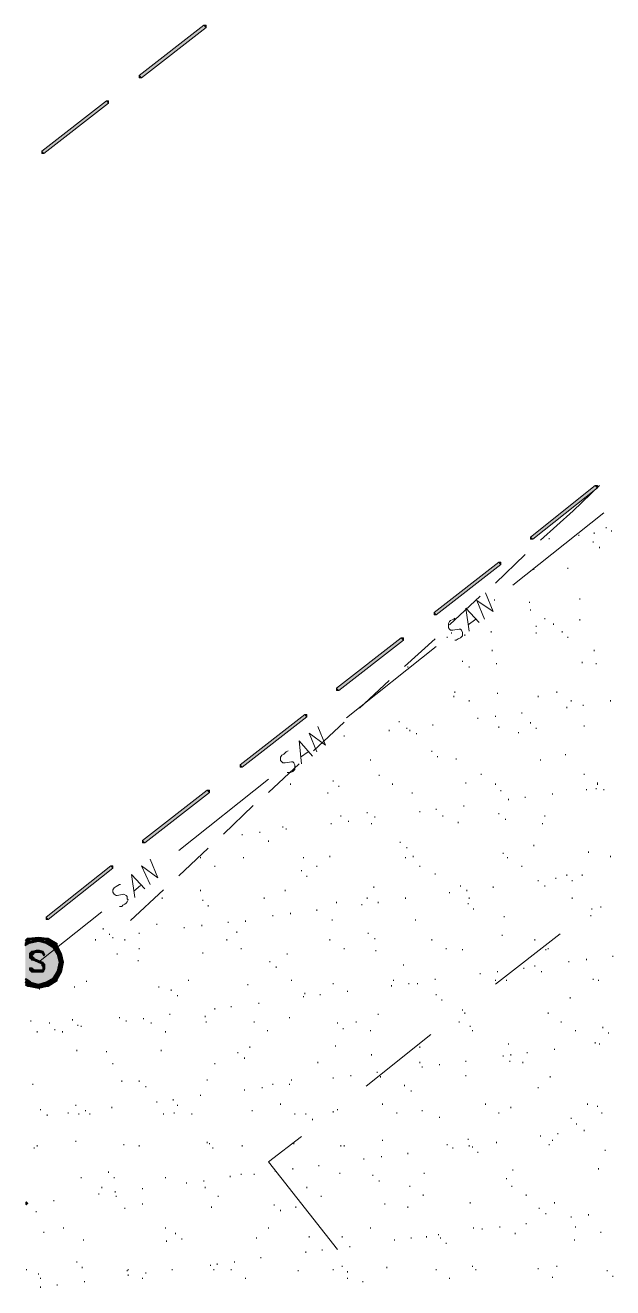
# Model space of a CAD drawing. Header units: inches. Extents: x 10 to 486, y 7 to 426.
# Drawn here: x 10.3 to 46.1, y 120.5 to 197.3 of the extents above; entities that cross this region are included whole.
import ezdxf

# ---------------------------------------------------------------- set-up
doc = ezdxf.new("R2010")
doc.units = ezdxf.units.IN
doc.header["$LTSCALE"] = 3
doc.header["$MEASUREMENT"] = 0
doc.layers.add('PDF_Geometry', color=7, linetype='Continuous', true_color=0x999999)
doc.layers.add('PDF_Solid Fills', color=7, linetype='Continuous')

msp = doc.modelspace()

# ---------------------------------------------------------------- hatches: boundary and pattern name
at = {"layer": 'PDF_Solid Fills', "transparency": 33554559}
for points in [[(21.277, 197.217), (21.21, 197.283), (17.277, 194.217), (17.344, 194.15), (17.41, 194.083), (21.344, 197.15)], [(15.344, 192.617), (15.277, 192.683), (11.344, 189.617), (11.41, 189.55), (11.477, 189.483), (15.41, 192.55)], [(41.144, 166.083), (41.21, 166.017), (45.144, 169.15), (45.077, 169.217), (45.01, 169.283), (41.077, 166.15)], [(35.277, 161.483), (35.344, 161.417), (39.277, 164.483), (39.21, 164.55), (39.144, 164.617), (35.21, 161.55)], [(29.344, 156.883), (29.41, 156.817), (33.344, 159.883), (33.277, 159.95), (33.21, 160.017), (29.277, 156.95)], [(23.477, 152.217), (23.544, 152.15), (27.477, 155.217), (27.41, 155.283), (27.344, 155.35), (23.41, 152.283)], [(17.544, 147.617), (17.61, 147.55), (21.544, 150.617), (21.477, 150.683), (21.41, 150.75), (17.477, 147.683)], [(11.677, 142.95), (11.744, 142.883), (15.677, 146.017), (15.61, 146.083), (15.544, 146.15), (11.61, 143.017)]]:
    msp.add_hatch(color=256, dxfattribs=at).paths.add_polyline_path(points)
at = {"layer": 'PDF_Solid Fills', "true_color": 0x999999, "transparency": 33554559}
for points in [[(11.144, 141.75), (11.144, 141.817), (10.544, 141.75), (10.544, 141.617), (11.144, 141.683)], [(11.144, 141.617), (11.144, 141.683), (10.61, 141.55), (10.61, 141.417), (11.144, 141.55)], [(11.677, 141.683), (11.677, 141.75), (11.144, 141.817), (11.144, 141.683), (11.677, 141.617)], [(11.61, 141.483), (11.61, 141.55), (11.144, 141.683), (11.144, 141.55), (11.61, 141.417)], [(12.21, 141.35), (12.277, 141.417), (11.744, 141.75), (11.677, 141.683), (11.61, 141.617), (12.144, 141.283)], [(12.077, 141.217), (12.077, 141.283), (11.61, 141.55), (11.61, 141.417), (12.077, 141.15)], [(12.477, 140.817), (12.544, 140.817), (12.277, 141.35), (12.144, 141.35), (12.41, 140.817)], [(10.877, 140.817), (10.81, 140.883), (10.744, 140.95), (10.61, 140.817), (10.677, 140.75), (10.744, 140.683)], [(10.744, 140.683), (10.677, 140.617), (10.61, 140.55), (10.677, 140.483), (10.744, 140.55), (10.81, 140.617)], [(10.81, 140.617), (10.744, 140.55), (10.677, 140.483), (10.744, 140.417), (10.81, 140.483), (10.877, 140.55)], [(12.344, 140.75), (12.41, 140.75), (12.144, 141.217), (12.01, 141.217), (12.277, 140.75)], [(12.477, 140.283), (12.544, 140.283), (12.41, 140.75), (12.277, 140.75), (12.41, 140.283)], [(12.61, 140.283), (12.677, 140.283), (12.544, 140.817), (12.41, 140.817), (12.544, 140.283)], [(10.744, 139.683), (10.81, 139.75), (10.877, 139.817), (10.744, 139.95), (10.677, 139.883), (10.61, 139.817)], [(11.477, 140.217), (11.41, 140.15), (11.344, 140.083), (11.41, 140.017), (11.477, 140.083), (11.544, 140.15)], [(12.344, 139.75), (12.41, 139.75), (12.544, 140.283), (12.41, 140.283), (12.277, 139.75)], [(12.477, 139.683), (12.544, 139.683), (12.677, 140.283), (12.544, 140.283), (12.41, 139.683)], [(10.61, 139.017), (10.61, 138.95), (11.144, 138.817), (11.144, 138.95), (10.61, 139.083)], [(11.144, 138.883), (11.144, 138.817), (11.61, 138.95), (11.61, 139.083), (11.144, 138.95)], [(11.61, 139.017), (11.61, 138.95), (12.077, 139.217), (12.077, 139.35), (11.61, 139.083)], [(11.677, 138.883), (11.744, 138.817), (12.277, 139.15), (12.21, 139.217), (12.144, 139.283), (11.61, 138.95)], [(12.077, 139.283), (12.144, 139.283), (12.41, 139.75), (12.277, 139.75), (12.01, 139.283)], [(12.21, 139.217), (12.277, 139.217), (12.544, 139.683), (12.41, 139.683), (12.144, 139.217)], [(10.544, 138.883), (10.544, 138.817), (11.144, 138.683), (11.144, 138.817), (10.544, 138.95)], [(11.144, 138.75), (11.144, 138.683), (11.677, 138.817), (11.677, 138.95), (11.144, 138.817)], [(10.41, 125.75), (10.344, 125.683), (10.344, 125.55), (10.41, 125.483), (10.544, 125.617)]]:
    msp.add_hatch(color=253, dxfattribs=at).paths.add_polyline_path(points)

# ---------------------------------------------------------------- linework, layer by layer
at = {"layer": 'PDF_Geometry', "color": 7, "lineweight": 5}
for points in [[(21.277, 197.217), (21.21, 197.283), (17.277, 194.217), (17.344, 194.15), (17.41, 194.083), (21.344, 197.15)], [(15.344, 192.617), (15.277, 192.683), (11.344, 189.617), (11.41, 189.55), (11.477, 189.483), (15.41, 192.55)], [(41.144, 166.083), (41.21, 166.017), (45.144, 169.15), (45.077, 169.217), (45.01, 169.283), (41.077, 166.15)], [(35.277, 161.483), (35.344, 161.417), (39.277, 164.483), (39.21, 164.55), (39.144, 164.617), (35.21, 161.55)], [(29.344, 156.883), (29.41, 156.817), (33.344, 159.883), (33.277, 159.95), (33.21, 160.017), (29.277, 156.95)], [(23.477, 152.217), (23.544, 152.15), (27.477, 155.217), (27.41, 155.283), (27.344, 155.35), (23.41, 152.283)], [(17.544, 147.617), (17.61, 147.55), (21.544, 150.617), (21.477, 150.683), (21.41, 150.75), (17.477, 147.683)], [(11.677, 142.95), (11.744, 142.883), (15.677, 146.017), (15.61, 146.083), (15.544, 146.15), (11.61, 143.017)]]:
    msp.add_lwpolyline(points, close=True, dxfattribs=at)
for points in [[(21.21, 197.283), (21.344, 197.283), (21.344, 197.15)], [(17.41, 194.083), (17.277, 194.083), (17.277, 194.217)], [(15.277, 192.683), (15.41, 192.683), (15.41, 192.55)], [(11.477, 189.483), (11.344, 189.483), (11.344, 189.617)], [(45.01, 169.283), (45.144, 169.283), (45.144, 169.15)], [(41.21, 166.017), (41.077, 166.017), (41.077, 166.15)], [(39.144, 164.617), (39.277, 164.617), (39.277, 164.483)], [(35.344, 161.417), (35.21, 161.417), (35.21, 161.55)], [(33.21, 160.017), (33.344, 160.017), (33.344, 159.883)], [(29.41, 156.817), (29.277, 156.817), (29.277, 156.95)], [(27.344, 155.35), (27.477, 155.35), (27.477, 155.217)], [(23.544, 152.15), (23.41, 152.15), (23.41, 152.283)], [(21.41, 150.75), (21.544, 150.75), (21.544, 150.617)], [(17.61, 147.55), (17.477, 147.55), (17.477, 147.683)], [(15.544, 146.15), (15.677, 146.15), (15.677, 146.017)], [(11.744, 142.883), (11.61, 142.883), (11.61, 143.017)]]:
    msp.add_lwpolyline(points, dxfattribs=at)
at = {"layer": 'PDF_Geometry', "lineweight": 13}
for points in [[(45.277, 169.283), (43.677, 167.75), (41.677, 165.95)], [(40.01, 163.217), (45.544, 167.617)], [(45.677, 166.75), (45.677, 166.683)], [(42.21, 166.083), (42.21, 166.017)], [(44.01, 166.283), (44.01, 166.217)], [(44.944, 166.417), (44.944, 166.35)], [(46.01, 166.55), (46.01, 166.483)], [(44.877, 165.883), (44.877, 165.817)], [(45.277, 165.55), (45.277, 165.483)], [(40.744, 165.083), (38.944, 163.35)], [(41.277, 164.217), (41.277, 164.15)], [(43.344, 164.283), (43.344, 164.217)], [(38.01, 162.55), (36.144, 160.817)], [(38.277, 161.15), (37.81, 162.283), (38.81, 161.617), (38.344, 162.75)], [(38.877, 162.35), (38.877, 162.283)], [(41.01, 162.217), (41.01, 162.15)], [(44.077, 162.417), (44.077, 162.35)], [(37.344, 160.417), (37.144, 161.817), (37.944, 160.95)], [(41.077, 161.75), (41.077, 161.683)], [(36.477, 159.883), (36.544, 159.883), (36.677, 159.95), (36.81, 160.017), (36.944, 160.15), (36.944, 160.35), (36.877, 160.483), (36.81, 160.55), (36.744, 160.55), (36.344, 160.483), (36.21, 160.483), (36.144, 160.55), (36.077, 160.617), (36.077, 160.883), (36.144, 161.017), (36.21, 161.083), (36.41, 161.15), (36.477, 161.217)], [(37.744, 161.15), (37.277, 160.817)], [(41.41, 160.75), (41.41, 160.683)], [(41.944, 161.217), (41.944, 161.15)], [(42.477, 160.883), (42.477, 160.817)], [(44.077, 161.15), (44.077, 161.083)], [(35.277, 159.95), (33.41, 158.283)], [(36.01, 160.083), (36.01, 160.017)], [(36.277, 160.35), (36.277, 160.283)], [(37.077, 160.217), (37.077, 160.15)], [(38.677, 160.417), (38.677, 160.35)], [(41.41, 160.35), (41.41, 160.283)], [(43.01, 160.417), (43.01, 160.35)], [(43.344, 160.083), (43.344, 160.017)], [(29.877, 155.15), (35.344, 159.483)], [(38.744, 159.283), (38.744, 159.217)], [(44.944, 159.283), (44.944, 159.217)], [(33.61, 158.283), (33.61, 158.217)], [(36.944, 158.617), (36.944, 158.55)], [(37.344, 158.283), (37.344, 158.217)], [(39.01, 158.483), (39.01, 158.417)], [(44.21, 158.55), (44.21, 158.483)], [(45.077, 158.483), (45.077, 158.417)], [(32.477, 157.417), (30.677, 155.75)], [(36.477, 156.75), (36.477, 156.683)], [(39.077, 156.683), (39.077, 156.617)], [(42.677, 156.75), (42.677, 156.683)], [(36.41, 156.483), (36.41, 156.417)], [(37.344, 156.217), (37.344, 156.15)], [(41.544, 156.483), (41.544, 156.417)], [(43.544, 156.217), (43.544, 156.15)], [(44.277, 155.95), (44.277, 155.883)], [(45.944, 156.217), (45.944, 156.15)], [(37.877, 155.15), (37.877, 155.083)], [(38.944, 155.283), (38.944, 155.217)], [(40.544, 155.483), (40.544, 155.417)], [(43.277, 155.817), (43.277, 155.75)], [(28.077, 153.083), (27.61, 154.217), (28.61, 153.483), (28.144, 154.617)], [(29.744, 154.883), (27.877, 153.15)], [(32.477, 154.417), (32.477, 154.35)], [(33.077, 154.95), (33.077, 154.883)], [(33.544, 154.55), (33.544, 154.483)], [(33.744, 154.417), (33.744, 154.35)], [(35.144, 154.75), (35.144, 154.683)], [(39.144, 154.617), (39.144, 154.55)], [(41.077, 154.883), (41.077, 154.817)], [(41.41, 154.55), (41.41, 154.483)], [(44.344, 154.683), (44.344, 154.617)], [(27.144, 152.35), (27.01, 153.75), (27.81, 152.817)], [(29.744, 154.083), (29.744, 154.017)], [(34.144, 154.217), (34.144, 154.15)], [(40.344, 154.283), (40.344, 154.217)], [(26.277, 151.817), (26.477, 151.817), (26.61, 151.883), (26.677, 151.95), (26.744, 152.017), (26.744, 152.283), (26.677, 152.417), (26.61, 152.483), (26.544, 152.483), (26.144, 152.417), (26.01, 152.417), (25.944, 152.483), (25.877, 152.55), (25.877, 152.75), (25.944, 152.883), (26.077, 152.95), (26.21, 153.083), (26.344, 153.15)], [(27.544, 153.083), (27.077, 152.75)], [(35.077, 153.15), (35.077, 153.083)], [(43.21, 152.95), (43.21, 152.883)], [(27.01, 152.35), (25.144, 150.617)], [(31.344, 152.617), (31.344, 152.55)], [(35.41, 152.817), (35.41, 152.75)], [(36.544, 152.683), (36.544, 152.617)], [(41.677, 152.617), (41.677, 152.55)], [(19.677, 147.083), (25.144, 151.417)], [(29.077, 151.35), (29.077, 151.283)], [(31.877, 151.683), (31.877, 151.617)], [(38.077, 151.75), (38.077, 151.683)], [(44.344, 151.75), (44.344, 151.683)], [(26.477, 151.15), (26.477, 151.083)], [(28.744, 150.617), (28.744, 150.55)], [(29.41, 151.017), (29.41, 150.95)], [(32.677, 151.15), (32.677, 151.083)], [(33.877, 150.617), (33.877, 150.55)], [(37.144, 151.217), (37.144, 151.15)], [(38.944, 151.15), (38.944, 151.083)], [(39.277, 150.75), (39.277, 150.683)], [(42.41, 150.55), (42.41, 150.483)], [(44.477, 150.817), (44.477, 150.75)], [(45.077, 150.883), (45.077, 150.817)], [(45.144, 151.217), (45.144, 151.15), (45.144, 151.083)], [(45.544, 150.817), (45.544, 150.75)], [(24.21, 149.817), (22.41, 148.083)], [(37.01, 149.817), (37.01, 149.75)], [(39.744, 150.217), (39.744, 150.15)], [(40.744, 150.35), (40.744, 150.283)], [(29.544, 149.217), (29.544, 149.15)], [(31.144, 149.417), (31.144, 149.35)], [(31.61, 149.15), (31.61, 149.083)], [(34.344, 149.483), (34.344, 149.417)], [(35.344, 149.617), (35.344, 149.55)], [(35.744, 149.217), (35.744, 149.15)], [(39.144, 149.35), (39.144, 149.283)], [(39.544, 149.017), (39.544, 148.95)], [(41.944, 149.217), (41.944, 149.15)], [(26.01, 148.55), (26.01, 148.483)], [(26.21, 148.417), (26.21, 148.35)], [(28.944, 148.75), (28.944, 148.683)], [(30.01, 148.883), (30.01, 148.817)], [(31.41, 148.75), (31.41, 148.683)], [(36.677, 148.817), (36.677, 148.75)], [(41.81, 148.75), (41.81, 148.683)], [(23.544, 148.083), (23.544, 148.017)], [(24.61, 148.217), (24.61, 148.15)], [(25.144, 147.683), (25.144, 147.617)], [(33.144, 147.617), (33.144, 147.55)], [(21.477, 147.217), (19.677, 145.55)], [(28.877, 146.75), (28.877, 146.683)], [(33.544, 147.283), (33.544, 147.217)], [(33.944, 146.75), (33.944, 146.683)], [(39.41, 146.95), (39.41, 146.883)], [(41.277, 147.417), (41.277, 147.35)], [(44.61, 147.017), (44.61, 146.95)], [(45.944, 146.75), (45.944, 146.683)], [(17.944, 145.017), (17.41, 146.15), (18.41, 145.417), (17.944, 146.55)], [(21.01, 146.683), (21.01, 146.617)], [(21.877, 146.15), (21.877, 146.083)], [(23.61, 146.683), (23.61, 146.617)], [(27.277, 146.683), (27.277, 146.617)], [(28.077, 146.15), (28.077, 146.083)], [(33.477, 146.683), (33.477, 146.617)], [(34.344, 146.15), (34.344, 146.083)], [(39.677, 146.683), (39.677, 146.617)], [(40.544, 146.15), (40.544, 146.083)], [(17.01, 144.217), (16.81, 145.617), (17.61, 144.75)], [(27.144, 145.883), (27.144, 145.817)], [(27.477, 145.55), (27.477, 145.483)], [(35.277, 145.683), (35.277, 145.617)], [(41.544, 145.283), (41.544, 145.217)], [(42.61, 145.417), (42.61, 145.35)], [(43.277, 145.617), (43.277, 145.55)], [(43.61, 145.283), (43.61, 145.217)], [(44.21, 145.617), (44.21, 145.55)], [(16.077, 143.683), (16.21, 143.683), (16.277, 143.75), (16.41, 143.817), (16.477, 143.883), (16.544, 143.95), (16.61, 144.083), (16.544, 144.15), (16.544, 144.283), (16.477, 144.35), (16.344, 144.417), (15.944, 144.35), (15.877, 144.35), (15.744, 144.417), (15.677, 144.55), (15.677, 144.683), (15.744, 144.817), (15.877, 144.883), (16.077, 145.017), (16.144, 145.017)], [(18.744, 144.683), (16.744, 142.817)], [(17.344, 144.95), (16.944, 144.617)], [(21.01, 144.683), (21.01, 144.617)], [(26.144, 144.683), (26.144, 144.617)], [(31.544, 144.883), (31.544, 144.817)], [(36.144, 144.55), (36.144, 144.483)], [(36.81, 144.95), (36.81, 144.883)], [(37.21, 144.683), (37.21, 144.617)], [(38.81, 144.883), (38.81, 144.817)], [(41.944, 144.95), (41.944, 144.883)], [(18.677, 144.217), (18.677, 144.15)], [(21.144, 144.083), (21.144, 144.017)], [(21.477, 143.75), (21.477, 143.683)], [(24.877, 144.217), (24.877, 144.15)], [(29.277, 143.95), (29.277, 143.883)], [(30.81, 143.817), (30.81, 143.75)], [(31.144, 144.217), (31.144, 144.15)], [(31.81, 143.95), (31.81, 143.883)], [(33.477, 144.217), (33.477, 144.15)], [(37.277, 143.883), (37.277, 143.817)], [(37.344, 144.217), (37.344, 144.15)], [(43.61, 144.217), (43.61, 144.15)], [(45.344, 143.683), (45.344, 143.617)], [(11.144, 140.283), (15.01, 143.35)], [(25.41, 143.15), (25.41, 143.083)], [(26.477, 143.283), (26.477, 143.217)], [(28.077, 143.483), (28.077, 143.417)], [(29.01, 142.883), (29.01, 142.817)], [(34.077, 142.883), (34.077, 142.817)], [(37.61, 143.55), (37.61, 143.483)], [(39.477, 143.083), (39.477, 143.017)], [(44.744, 143.15), (44.744, 143.083)], [(15.077, 142.35), (15.077, 142.283)], [(17.277, 142.083), (17.277, 142.017)], [(18.344, 142.617), (18.344, 142.55)], [(20.01, 142.417), (20.01, 142.35)], [(21.077, 142.55), (21.077, 142.483)], [(22.677, 142.75), (22.677, 142.683)], [(23.21, 142.15), (23.21, 142.083)], [(23.744, 142.817), (23.744, 142.75)], [(31.21, 142.083), (31.21, 142.017)], [(14.61, 141.683), (14.61, 141.617)], [(15.477, 142.017), (15.477, 141.95)], [(15.677, 141.817), (15.677, 141.75)], [(16.41, 141.683), (16.41, 141.617)], [(22.61, 141.683), (22.61, 141.617)], [(28.877, 141.683), (28.877, 141.617)], [(31.61, 141.75), (31.61, 141.683)], [(35.077, 141.683), (35.077, 141.617)], [(39.344, 141.95), (39.344, 141.883)], [(41.344, 141.683), (41.344, 141.617)], [(15.944, 140.817), (15.944, 140.75)], [(17.277, 141.15), (17.277, 141.083)], [(21.144, 140.883), (21.144, 140.817)], [(23.477, 141.15), (23.477, 141.083)], [(26.277, 140.817), (26.277, 140.75)], [(29.744, 141.15), (29.744, 141.083)], [(31.677, 141.017), (31.677, 140.95)], [(35.944, 141.15), (35.944, 141.083)], [(36.944, 141.083), (36.944, 141.017)], [(42.01, 141.083), (42.01, 141.017)], [(42.144, 141.15), (42.144, 141.083)], [(46.077, 140.683), (46.077, 140.617)], [(11.41, 140.217), (11.41, 140.15)], [(17.21, 140.417), (17.21, 140.35)], [(25.21, 140.35), (25.21, 140.283)], [(25.61, 140.017), (25.61, 139.95)], [(33.344, 140.15), (33.344, 140.083)], [(40.677, 139.95), (40.677, 139.883)], [(41.344, 140.083), (41.344, 140.017)], [(43.41, 140.35), (43.41, 140.283)], [(44.477, 140.483), (44.477, 140.417)], [(14.077, 139.15), (14.077, 139.083)], [(20.277, 139.217), (20.277, 139.15)], [(26.544, 139.217), (26.544, 139.15)], [(29.077, 139.017), (29.077, 138.95)], [(32.744, 139.217), (32.744, 139.15)], [(33.677, 139.017), (33.677, 138.95)], [(34.21, 139.017), (34.21, 138.95)], [(35.277, 139.283), (35.277, 139.217)], [(38.01, 139.617), (38.01, 139.55)], [(38.944, 139.217), (38.944, 139.15)], [(39.077, 139.75), (39.077, 139.683)], [(39.61, 139.217), (39.61, 139.15)], [(41.744, 139.75), (41.744, 139.683)], [(44.877, 139.283), (44.877, 139.217)], [(45.21, 139.217), (45.21, 139.15)], [(11.21, 138.683), (11.21, 138.617)], [(13.344, 138.817), (13.344, 138.75)], [(18.477, 138.817), (18.477, 138.75)], [(19.21, 138.617), (19.21, 138.55)], [(19.61, 138.283), (19.61, 138.217)], [(23.877, 138.95), (23.877, 138.883)], [(27.344, 138.417), (27.344, 138.35)], [(28.277, 138.35), (28.277, 138.283)], [(29.944, 138.55), (29.944, 138.483)], [(32.61, 138.883), (32.61, 138.817)], [(35.344, 138.35), (35.344, 138.283)], [(21.877, 137.483), (21.877, 137.417)], [(22.877, 137.617), (22.877, 137.55)], [(24.544, 137.817), (24.544, 137.75)], [(27.277, 138.217), (27.277, 138.15)], [(35.677, 138.017), (35.677, 137.95)], [(43.477, 138.15), (43.477, 138.083)], [(10.677, 136.75), (10.677, 136.683)], [(13.21, 136.817), (13.21, 136.75)], [(16.077, 136.95), (16.077, 136.883)], [(16.477, 136.75), (16.477, 136.683)], [(17.544, 136.883), (17.544, 136.817)], [(19.144, 137.15), (19.144, 137.083)], [(21.277, 137.017), (21.277, 136.95)], [(26.41, 136.95), (26.41, 136.883)], [(31.81, 137.15), (31.81, 137.083)], [(37.077, 137.217), (37.077, 137.15)], [(42.144, 137.217), (42.144, 137.15)], [(11.077, 136.083), (11.077, 136.017)], [(11.81, 136.617), (11.81, 136.55)], [(12.144, 136.217), (12.144, 136.15)], [(12.61, 136.083), (12.61, 136.017)], [(13.544, 136.483), (13.544, 136.417)], [(13.744, 136.417), (13.744, 136.35)], [(18.01, 136.617), (18.01, 136.55)], [(18.877, 136.083), (18.877, 136.017)], [(21.344, 136.683), (21.344, 136.617)], [(24.277, 136.683), (24.277, 136.617)], [(25.077, 136.15), (25.077, 136.083)], [(29.344, 136.617), (29.344, 136.55)], [(29.677, 136.283), (29.677, 136.217)], [(30.477, 136.683), (30.477, 136.617)], [(31.344, 136.15), (31.344, 136.083)], [(36.744, 136.683), (36.744, 136.617)], [(37.41, 136.417), (37.41, 136.35)], [(37.544, 136.15), (37.544, 136.083)], [(42.944, 136.683), (42.944, 136.617)], [(43.81, 136.15), (43.81, 136.083)], [(45.477, 136.35), (45.477, 136.283)], [(45.81, 136.017), (45.81, 135.95)], [(29.21, 135.217), (29.21, 135.15)], [(39.744, 135.35), (39.744, 135.283)], [(45.01, 135.417), (45.01, 135.35)], [(45.277, 135.35), (45.277, 135.283)], [(13.477, 134.95), (13.477, 134.883)], [(15.277, 134.883), (15.277, 134.817)], [(18.61, 134.95), (18.61, 134.883)], [(23.277, 134.817), (23.277, 134.75)], [(23.677, 134.483), (23.677, 134.417)], [(24.01, 135.15), (24.01, 135.083)], [(31.41, 134.683), (31.41, 134.617)], [(34.344, 135.15), (34.344, 135.083)], [(39.41, 134.617), (39.41, 134.55)], [(39.877, 134.683), (39.877, 134.617)], [(40.877, 134.817), (40.877, 134.75)], [(42.544, 135.017), (42.544, 134.95)], [(15.677, 134.15), (15.677, 134.083)], [(21.877, 134.15), (21.877, 134.083)], [(28.144, 134.217), (28.144, 134.15)], [(34.344, 134.217), (34.344, 134.15)], [(34.477, 133.95), (34.477, 133.883)], [(35.544, 134.083), (35.544, 134.017)], [(37.144, 134.283), (37.144, 134.217)], [(39.81, 134.283), (39.81, 134.217)], [(40.61, 134.217), (40.61, 134.15)], [(10.81, 132.883), (10.81, 132.817)], [(16.21, 133.083), (16.21, 133.017)], [(17.277, 133.083), (17.277, 133.017)], [(21.41, 133.15), (21.41, 133.083)], [(25.41, 132.883), (25.41, 132.817)], [(26.41, 132.883), (26.41, 132.817)], [(26.544, 133.15), (26.544, 133.083)], [(29.077, 133.283), (29.077, 133.217)], [(30.144, 133.417), (30.144, 133.35)], [(31.744, 133.617), (31.744, 133.55)], [(31.944, 133.35), (31.944, 133.283)], [(37.144, 133.417), (37.144, 133.35)], [(42.277, 133.35), (42.277, 133.283)], [(17.677, 132.75), (17.677, 132.683)], [(21.01, 132.217), (21.01, 132.15)], [(23.677, 132.55), (23.677, 132.483)], [(24.744, 132.683), (24.744, 132.617)], [(33.41, 132.817), (33.41, 132.75)], [(33.81, 132.483), (33.81, 132.417)], [(41.544, 132.683), (41.544, 132.617)], [(11.277, 131.35), (11.277, 131.283)], [(13.41, 131.617), (13.41, 131.55)], [(15.61, 131.483), (15.61, 131.417)], [(18.344, 131.817), (18.344, 131.75)], [(19.344, 131.95), (19.344, 131.883)], [(19.61, 131.617), (19.61, 131.55)], [(25.877, 131.683), (25.877, 131.617)], [(29.344, 131.35), (29.344, 131.283)], [(32.077, 131.683), (32.077, 131.617)], [(38.344, 131.683), (38.344, 131.617)], [(39.877, 131.483), (39.877, 131.417)], [(44.544, 131.683), (44.544, 131.617)], [(45.144, 131.55), (45.144, 131.483)], [(11.677, 131.017), (11.677, 130.95)], [(12.944, 131.15), (12.944, 131.083)], [(13.61, 131.083), (13.61, 131.017)], [(14.01, 131.283), (14.01, 131.217)], [(14.277, 131.083), (14.277, 131.017)], [(18.744, 131.083), (18.744, 131.017)], [(19.41, 131.15), (19.41, 131.083)], [(20.477, 131.083), (20.477, 131.017)], [(24.144, 131.283), (24.144, 131.217)], [(26.744, 131.083), (26.744, 131.017)], [(27.41, 131.083), (27.41, 131.017)], [(27.81, 130.75), (27.81, 130.683)], [(32.944, 131.15), (32.944, 131.083)], [(34.477, 131.283), (34.477, 131.217)], [(35.544, 130.883), (35.544, 130.817)], [(39.144, 131.15), (39.144, 131.083)], [(43.544, 130.817), (43.544, 130.75)], [(45.41, 131.15), (45.41, 131.083)], [(42.744, 129.883), (42.744, 129.817)], [(43.877, 130.483), (43.877, 130.417)], [(44.344, 130.083), (44.344, 130.017)], [(11.077, 129.15), (11.077, 129.083)], [(13.41, 129.417), (13.41, 129.35)], [(16.344, 129.217), (16.344, 129.15)], [(17.277, 129.15), (17.277, 129.083)], [(21.41, 129.35), (21.41, 129.283)], [(21.544, 129.283), (21.544, 129.217)], [(23.544, 129.15), (23.544, 129.083)], [(26.677, 129.283), (26.677, 129.217)], [(29.544, 129.15), (29.544, 129.083)], [(29.744, 129.15), (29.744, 129.083)], [(32.077, 129.483), (32.077, 129.417)], [(36.01, 129.217), (36.01, 129.15)], [(37.277, 129.55), (37.277, 129.483)], [(37.344, 129.15), (37.344, 129.083)], [(37.544, 129.083), (37.544, 129.017)], [(39.01, 129.35), (39.01, 129.283)], [(41.677, 129.75), (41.677, 129.683)], [(42.21, 129.217), (42.21, 129.15)], [(42.41, 129.483), (42.41, 129.417)], [(10.877, 129.017), (10.877, 128.95)], [(21.744, 129.017), (21.744, 128.95)], [(30.944, 128.35), (30.944, 128.283)], [(32.01, 128.483), (32.01, 128.417)], [(33.61, 128.683), (33.61, 128.617)], [(36.344, 129.017), (36.344, 128.95)], [(37.877, 128.75), (37.877, 128.683)], [(45.61, 128.883), (45.61, 128.817)], [(15.41, 127.55), (15.41, 127.483)], [(25.544, 127.617), (25.544, 127.55)], [(26.61, 127.75), (26.61, 127.683)], [(28.21, 127.95), (28.21, 127.883)], [(40.01, 127.683), (40.01, 127.617)], [(45.21, 127.75), (45.21, 127.683)], [(13.744, 127.217), (13.744, 127.15)], [(15.744, 127.217), (15.744, 127.15)], [(18.877, 127.217), (18.877, 127.15)], [(20.144, 126.883), (20.144, 126.817)], [(21.21, 127.017), (21.21, 126.95)], [(22.81, 127.283), (22.81, 127.217)], [(23.477, 127.417), (23.477, 127.35)], [(24.277, 127.417), (24.277, 127.35)], [(29.477, 127.483), (29.477, 127.417)], [(31.477, 127.35), (31.477, 127.283)], [(31.877, 127.017), (31.877, 126.95)], [(34.61, 127.483), (34.61, 127.417)], [(39.61, 127.15), (39.61, 127.083)], [(14.81, 126.217), (14.81, 126.15)], [(15.01, 126.617), (15.01, 126.55)], [(15.81, 126.35), (15.81, 126.283)], [(15.877, 126.083), (15.877, 126.017)], [(17.477, 126.55), (17.477, 126.483)], [(21.277, 126.617), (21.277, 126.55)], [(22.077, 126.083), (22.077, 126.017)], [(27.477, 126.617), (27.477, 126.55)], [(28.344, 126.083), (28.344, 126.017)], [(33.744, 126.683), (33.744, 126.617)], [(34.544, 126.15), (34.544, 126.083)], [(39.944, 126.683), (39.944, 126.617)], [(40.81, 126.15), (40.81, 126.083)], [(12.077, 125.817), (12.077, 125.75)], [(16.41, 125.35), (16.41, 125.283)], [(17.477, 125.617), (17.477, 125.55)], [(21.677, 125.417), (21.677, 125.35)], [(25.477, 125.55), (25.477, 125.483)], [(25.877, 125.217), (25.877, 125.15)], [(26.81, 125.417), (26.81, 125.35)], [(32.21, 125.617), (32.21, 125.55)], [(33.61, 125.417), (33.61, 125.35)], [(37.41, 125.683), (37.41, 125.617)], [(41.61, 125.35), (41.61, 125.283)], [(42.544, 125.683), (42.544, 125.617)], [(11.01, 125.15), (11.01, 125.083)], [(40.81, 124.417), (40.81, 124.35)], [(42.01, 125.017), (42.01, 124.95)], [(43.544, 124.817), (43.544, 124.75)], [(44.61, 124.95), (44.61, 124.883)], [(11.477, 123.883), (11.477, 123.817)], [(12.677, 124.15), (12.677, 124.083)], [(18.877, 124.15), (18.877, 124.083)], [(19.477, 123.817), (19.477, 123.75)], [(25.144, 124.15), (25.144, 124.083)], [(31.344, 124.15), (31.344, 124.083)], [(35.477, 123.75), (35.477, 123.683)], [(37.61, 124.15), (37.61, 124.083)], [(38.144, 124.083), (38.144, 124.017)], [(39.21, 124.217), (39.21, 124.15)], [(40.144, 123.817), (40.144, 123.75)], [(43.81, 124.217), (43.81, 124.15)], [(45.344, 123.883), (45.344, 123.817)], [(13.877, 123.417), (13.877, 123.35)], [(18.944, 123.35), (18.944, 123.283)], [(19.877, 123.483), (19.877, 123.417)], [(24.41, 123.55), (24.41, 123.483)], [(27.61, 123.617), (27.61, 123.55)], [(29.61, 123.617), (29.61, 123.55)], [(30.077, 123.017), (30.077, 122.95)], [(32.81, 123.417), (32.81, 123.35)], [(33.81, 123.55), (33.81, 123.483)], [(34.744, 123.617), (34.744, 123.55)], [(35.61, 123.55), (35.61, 123.483)], [(35.944, 123.217), (35.944, 123.15)], [(43.744, 123.417), (43.744, 123.35)], [(24.677, 122.35), (24.677, 122.283)], [(27.41, 122.683), (27.41, 122.617)], [(28.41, 122.817), (28.41, 122.75)], [(10.41, 121.617), (10.41, 121.55)], [(11.144, 121.35), (11.144, 121.283)], [(13.477, 122.083), (13.477, 122.017)], [(13.81, 121.75), (13.81, 121.683)], [(16.544, 121.55), (16.544, 121.483)], [(16.61, 121.617), (16.61, 121.55)], [(17.677, 121.417), (17.677, 121.35)], [(19.277, 121.617), (19.277, 121.55)], [(21.61, 121.883), (21.61, 121.817)], [(21.81, 121.617), (21.81, 121.55)], [(22.01, 121.95), (22.01, 121.883)], [(22.877, 121.617), (22.877, 121.55)], [(23.077, 122.083), (23.077, 122.017)], [(26.944, 121.55), (26.944, 121.483)], [(29.077, 121.617), (29.077, 121.55)], [(29.61, 121.817), (29.61, 121.75)], [(29.944, 121.483), (29.944, 121.417)], [(32.344, 121.75), (32.344, 121.683)], [(35.344, 121.617), (35.344, 121.55)], [(37.544, 121.817), (37.544, 121.75)], [(37.744, 121.617), (37.744, 121.55)], [(41.544, 121.683), (41.544, 121.617)], [(42.677, 121.817), (42.677, 121.75)], [(45.744, 121.55), (45.744, 121.483)], [(11.277, 121.083), (11.277, 121.017)], [(12.277, 120.683), (12.277, 120.617)], [(13.944, 120.883), (13.944, 120.817)], [(16.61, 121.283), (16.61, 121.217)], [(17.477, 121.083), (17.477, 121.017)], [(23.744, 121.083), (23.744, 121.017)], [(29.944, 121.083), (29.944, 121.017)], [(36.144, 121.083), (36.144, 121.017)], [(42.41, 121.15), (42.41, 121.083)], [(46.077, 121.217), (46.077, 121.15)], [(11.277, 120.55), (11.277, 120.483)]]:
    msp.add_lwpolyline(points, dxfattribs=at)
at = {"layer": 'PDF_Geometry', "color": 7, "lineweight": 13}
for points in [[(44.81, 143.55), (44.81, 143.483)], [(38.944, 138.95), (42.877, 142.017)], [(36.944, 137.417), (36.944, 137.35)], [(31.077, 132.75), (35.01, 135.883)], [(29.077, 131.217), (29.077, 131.15)], [(29.344, 122.817), (25.144, 128.15), (27.144, 129.683)], [(30.877, 120.883), (30.877, 120.817)]]:
    msp.add_lwpolyline(points, dxfattribs=at)
at = {"layer": 'PDF_Geometry', "lineweight": 5}
for points in [[(10.544, 141.75), (10.477, 141.75), (10.544, 141.683), (10.61, 141.617), (10.41, 141.417), (10.344, 141.483)], [(10.477, 141.75), (10.344, 141.617)], [(10.41, 141.417), (10.344, 141.417)], [(10.61, 141.55), (10.61, 141.55)], [(11.144, 141.817), (11.144, 141.817)], [(11.144, 141.683), (11.144, 141.683)], [(11.61, 141.55), (11.61, 141.55)], [(11.744, 141.75), (11.677, 141.75)], [(12.277, 141.35), (12.277, 141.417)], [(10.61, 140.817), (10.61, 140.75)], [(10.61, 140.617), (10.61, 140.55)], [(10.81, 140.95), (10.744, 140.95)], [(11.01, 141.017), (11.01, 141.017)], [(11.21, 141.017), (11.21, 141.017)], [(11.477, 140.883), (11.41, 140.95)], [(11.544, 140.75), (11.477, 140.683), (11.41, 140.75)], [(12.144, 141.217), (12.077, 141.283)], [(12.41, 140.75), (12.41, 140.75)], [(12.544, 140.817), (12.544, 140.817)], [(10.61, 139.817), (10.61, 139.95), (10.744, 139.95)], [(10.677, 140.483), (10.677, 140.483)], [(10.744, 140.417), (10.81, 140.417)], [(10.944, 140.35), (10.944, 140.35)], [(11.277, 140.35), (11.277, 140.35)], [(11.344, 140.15), (11.344, 140.083)], [(11.41, 140.283), (11.477, 140.217)], [(11.544, 140.15), (11.544, 140.083)], [(11.544, 139.883), (11.544, 139.883)], [(10.41, 139.283), (10.677, 139.083), (10.61, 139.017), (10.544, 138.95), (10.344, 139.083), (10.41, 139.083), (10.344, 139.017)], [(10.344, 139.283), (10.41, 139.283), (10.344, 139.217)], [(10.344, 138.883), (10.477, 138.817), (10.544, 138.883), (10.61, 138.95), (10.41, 139.083)], [(10.81, 139.683), (10.744, 139.683)], [(11.477, 139.75), (11.41, 139.683)], [(12.077, 139.217), (12.144, 139.283)], [(12.277, 139.15), (12.277, 139.217)], [(12.41, 139.75), (12.41, 139.75)], [(12.544, 139.683), (12.544, 139.683)], [(10.477, 138.817), (10.544, 138.817)], [(10.544, 138.95), (10.61, 138.95)], [(11.144, 138.817), (11.144, 138.817)], [(11.144, 138.683), (11.144, 138.683)], [(11.61, 138.95), (11.61, 138.95)], [(11.677, 138.817), (11.744, 138.817)]]:
    msp.add_lwpolyline(points, dxfattribs=at)
for points in [[(10.61, 141.483), (10.61, 141.55), (10.344, 141.417), (10.344, 141.283), (10.61, 141.417)], [(11.144, 141.75), (11.144, 141.817), (10.544, 141.75), (10.544, 141.617), (11.144, 141.683)], [(11.144, 141.617), (11.144, 141.683), (10.61, 141.55), (10.61, 141.417), (11.144, 141.55)], [(11.677, 141.683), (11.677, 141.75), (11.144, 141.817), (11.144, 141.683), (11.677, 141.617)], [(11.61, 141.483), (11.61, 141.55), (11.144, 141.683), (11.144, 141.55), (11.61, 141.417)], [(12.21, 141.35), (12.277, 141.417), (11.744, 141.75), (11.677, 141.683), (11.61, 141.617), (12.144, 141.283)], [(12.077, 141.217), (12.077, 141.283), (11.61, 141.55), (11.61, 141.417), (12.077, 141.15)], [(12.477, 140.817), (12.544, 140.817), (12.277, 141.35), (12.144, 141.35), (12.41, 140.817)], [(10.877, 140.817), (10.81, 140.883), (10.744, 140.95), (10.61, 140.817), (10.677, 140.75), (10.744, 140.683)], [(10.744, 140.75), (10.61, 140.75), (10.61, 140.617), (10.744, 140.617)], [(10.744, 140.683), (10.677, 140.617), (10.61, 140.55), (10.677, 140.483), (10.744, 140.55), (10.81, 140.617)], [(10.81, 140.617), (10.744, 140.55), (10.677, 140.483), (10.744, 140.417), (10.81, 140.483), (10.877, 140.55)], [(10.744, 140.55), (10.677, 140.483), (10.677, 140.483)], [(11.01, 140.883), (11.01, 141.017), (10.81, 140.95), (10.81, 140.817)], [(10.81, 140.55), (10.81, 140.417), (10.944, 140.35), (10.944, 140.483)], [(11.21, 140.883), (11.21, 141.017), (11.01, 141.017), (11.01, 140.883)], [(11.41, 140.817), (11.41, 140.95), (11.21, 141.017), (11.21, 140.883)], [(11.41, 140.75), (11.544, 140.75), (11.477, 140.883), (11.344, 140.883)], [(12.344, 140.75), (12.41, 140.75), (12.144, 141.217), (12.01, 141.217), (12.277, 140.75)], [(12.477, 140.283), (12.544, 140.283), (12.41, 140.75), (12.277, 140.75), (12.41, 140.283)], [(12.61, 140.283), (12.677, 140.283), (12.544, 140.817), (12.41, 140.817), (12.544, 140.283)], [(10.744, 139.683), (10.81, 139.75), (10.877, 139.817), (10.744, 139.95), (10.677, 139.883), (10.61, 139.817)], [(11.01, 139.683), (11.01, 139.817), (10.81, 139.817), (10.81, 139.683)], [(10.944, 140.483), (10.944, 140.35), (11.277, 140.217), (11.277, 140.35)], [(11.21, 139.683), (11.21, 139.817), (11.01, 139.817), (11.01, 139.683)], [(11.41, 139.683), (11.41, 139.817), (11.21, 139.817), (11.21, 139.683)], [(11.277, 140.35), (11.277, 140.217), (11.41, 140.15), (11.41, 140.283)], [(11.477, 140.217), (11.41, 140.15), (11.344, 140.083), (11.41, 140.017), (11.477, 140.083), (11.544, 140.15)], [(11.544, 139.883), (11.41, 139.883), (11.344, 139.75), (11.477, 139.75)], [(11.544, 140.083), (11.41, 140.083), (11.41, 139.883), (11.544, 139.883)], [(12.344, 139.75), (12.41, 139.75), (12.544, 140.283), (12.41, 140.283), (12.277, 139.75)], [(12.544, 140.283), (12.477, 140.217), (12.41, 140.283), (12.477, 140.35)], [(12.477, 139.683), (12.544, 139.683), (12.677, 140.283), (12.544, 140.283), (12.41, 139.683)], [(12.677, 140.283), (12.61, 140.217), (12.544, 140.283), (12.61, 140.35)], [(10.61, 139.017), (10.61, 138.95), (11.144, 138.817), (11.144, 138.95), (10.61, 139.083)], [(11.144, 138.883), (11.144, 138.817), (11.61, 138.95), (11.61, 139.083), (11.144, 138.95)], [(11.61, 139.017), (11.61, 138.95), (12.077, 139.217), (12.077, 139.35), (11.61, 139.083)], [(11.677, 138.883), (11.744, 138.817), (12.277, 139.15), (12.21, 139.217), (12.144, 139.283), (11.61, 138.95)], [(12.077, 139.283), (12.144, 139.283), (12.41, 139.75), (12.277, 139.75), (12.01, 139.283)], [(12.21, 139.217), (12.277, 139.217), (12.544, 139.683), (12.41, 139.683), (12.144, 139.217)], [(10.544, 138.883), (10.544, 138.817), (11.144, 138.683), (11.144, 138.817), (10.544, 138.95)], [(11.144, 138.75), (11.144, 138.683), (11.677, 138.817), (11.677, 138.95), (11.144, 138.817)]]:
    msp.add_lwpolyline(points, close=True, dxfattribs=at)
at = {"layer": 'PDF_Solid Fills', "lineweight": 5, "transparency": 33554559}
for points in [[(21.21, 197.283), (21.344, 197.283), (21.277, 197.217), (21.344, 197.15)], [(17.41, 194.083), (17.277, 194.083), (17.344, 194.15), (17.277, 194.217)], [(15.277, 192.683), (15.41, 192.683), (15.344, 192.617), (15.41, 192.55)], [(11.477, 189.483), (11.344, 189.483), (11.41, 189.55), (11.344, 189.617)], [(45.01, 169.283), (45.144, 169.283), (45.077, 169.217), (45.144, 169.15)], [(41.21, 166.017), (41.077, 166.017), (41.144, 166.083), (41.077, 166.15)], [(39.144, 164.617), (39.277, 164.617), (39.21, 164.55), (39.277, 164.483)], [(35.344, 161.417), (35.21, 161.417), (35.277, 161.483), (35.21, 161.55)], [(33.21, 160.017), (33.344, 160.017), (33.277, 159.95), (33.344, 159.883)], [(29.41, 156.817), (29.277, 156.817), (29.344, 156.883), (29.277, 156.95)], [(27.344, 155.35), (27.477, 155.35), (27.41, 155.283), (27.477, 155.217)], [(23.544, 152.15), (23.41, 152.15), (23.477, 152.217), (23.41, 152.283)], [(21.41, 150.75), (21.544, 150.75), (21.477, 150.683), (21.544, 150.617)], [(17.61, 147.55), (17.477, 147.55), (17.544, 147.617), (17.477, 147.683)], [(15.544, 146.15), (15.677, 146.15), (15.61, 146.083), (15.677, 146.017)], [(11.744, 142.883), (11.61, 142.883), (11.677, 142.95), (11.61, 143.017)]]:
    msp.add_solid(points, dxfattribs=at)
at = {"layer": 'PDF_Solid Fills', "color": 253, "lineweight": 5, "true_color": 0x999999, "transparency": 33554559}
for points in [[(10.477, 141.75), (10.344, 141.483), (10.41, 141.417)], [(10.344, 141.483), (10.477, 141.75), (10.344, 141.617)], [(10.61, 141.55), (10.344, 141.283), (10.61, 141.483)], [(10.61, 141.55), (10.344, 141.35), (10.344, 141.283)], [(10.344, 141.417), (10.344, 141.35), (10.61, 141.55)], [(10.344, 141.483), (10.41, 141.417), (10.344, 141.417)], [(10.61, 141.483), (10.344, 141.283), (10.61, 141.417)], [(10.477, 141.75), (10.41, 141.417), (10.544, 141.683)], [(10.544, 141.683), (10.41, 141.417), (10.61, 141.617)], [(10.544, 141.75), (10.477, 141.75), (10.544, 141.683)], [(11.744, 141.75), (11.677, 141.75), (11.677, 141.683)], [(12.277, 141.35), (12.277, 141.417), (12.21, 141.35)], [(10.677, 140.75), (10.61, 140.817), (10.61, 140.75)], [(10.744, 140.75), (10.61, 140.75), (10.744, 140.617), (10.61, 140.617)], [(10.677, 140.617), (10.61, 140.617), (10.61, 140.55)], [(10.81, 140.883), (10.81, 140.95), (10.744, 140.95)], [(11.01, 140.883), (11.01, 141.017), (10.81, 140.817), (10.81, 140.95)], [(10.81, 140.55), (10.81, 140.417), (10.944, 140.483), (10.944, 140.35)], [(11.21, 140.883), (11.21, 141.017), (11.01, 140.883), (11.01, 141.017)], [(11.41, 140.817), (11.41, 140.95), (11.21, 140.883), (11.21, 141.017)], [(11.41, 140.75), (11.544, 140.75), (11.344, 140.883), (11.477, 140.883)], [(11.41, 140.883), (11.477, 140.883), (11.41, 140.95)], [(11.477, 140.75), (11.544, 140.75), (11.41, 140.75), (11.477, 140.683)], [(12.144, 141.217), (12.077, 141.283), (12.077, 141.217)], [(10.677, 139.883), (10.61, 139.817), (10.744, 139.95), (10.61, 139.95)], [(10.81, 140.483), (10.744, 140.417), (10.81, 140.417)], [(11.01, 139.683), (11.01, 139.817), (10.81, 139.683), (10.81, 139.817)], [(10.944, 140.483), (10.944, 140.35), (11.277, 140.35), (11.277, 140.217)], [(11.21, 139.683), (11.21, 139.817), (11.01, 139.683), (11.01, 139.817)], [(11.41, 139.683), (11.41, 139.817), (11.21, 139.683), (11.21, 139.817)], [(11.277, 140.35), (11.277, 140.217), (11.41, 140.283), (11.41, 140.15)], [(11.544, 139.883), (11.41, 139.883), (11.477, 139.75), (11.344, 139.75)], [(11.41, 140.217), (11.41, 140.283), (11.477, 140.217)], [(11.544, 140.083), (11.41, 140.083), (11.544, 139.883), (11.41, 139.883)], [(11.477, 140.083), (11.544, 140.15), (11.544, 140.083)], [(12.41, 140.283), (12.477, 140.35), (12.477, 140.283), (12.544, 140.283)], [(12.544, 140.283), (12.477, 140.217), (12.477, 140.283), (12.41, 140.283)], [(12.544, 140.283), (12.61, 140.35), (12.61, 140.283), (12.677, 140.283)], [(10.41, 139.283), (10.344, 139.217), (10.344, 139.283)], [(10.344, 139.217), (10.677, 139.083), (10.41, 139.283)], [(10.344, 139.217), (10.677, 139.083), (10.344, 139.15)], [(10.677, 139.083), (10.61, 139.017), (10.344, 139.15)], [(10.544, 138.95), (10.344, 139.15), (10.344, 139.083)], [(10.344, 139.15), (10.61, 139.017), (10.544, 138.95)], [(10.41, 139.083), (10.344, 139.017), (10.344, 139.083)], [(10.344, 139.017), (10.61, 138.95), (10.41, 139.083)], [(10.344, 139.017), (10.61, 138.95), (10.344, 138.95)], [(10.544, 138.95), (10.61, 138.95), (10.61, 139.017)], [(10.81, 139.75), (10.81, 139.683), (10.744, 139.683)], [(11.41, 139.75), (11.477, 139.75), (11.41, 139.683)], [(12.077, 139.217), (12.144, 139.283), (12.077, 139.283)], [(12.277, 139.15), (12.277, 139.217), (12.21, 139.217)], [(10.61, 138.95), (10.544, 138.883), (10.344, 138.95)], [(10.477, 138.817), (10.344, 138.95), (10.344, 138.883)], [(10.344, 138.95), (10.544, 138.883), (10.477, 138.817)], [(10.477, 138.817), (10.544, 138.817), (10.544, 138.883)], [(11.677, 138.817), (11.744, 138.817), (11.677, 138.883)]]:
    msp.add_solid(points, dxfattribs=at)
at = {"layer": 'PDF_Solid Fills', "color": 7, "lineweight": 13, "true_color": 0xfafafa, "transparency": 33554559}
for points in [[(12.077, 141.217), (11.144, 141.617), (10.344, 141.283)], [(10.344, 141.283), (12.077, 141.217), (10.344, 141.217)], [(12.077, 141.217), (10.344, 141.15), (12.477, 140.283)], [(10.344, 141.15), (10.344, 141.217), (12.077, 141.217)], [(10.344, 140.283), (12.477, 140.283), (10.344, 141.15)], [(12.477, 140.283), (10.344, 140.017), (12.077, 139.283)], [(10.344, 140.017), (10.344, 140.283), (12.477, 140.283)], [(10.344, 139.283), (12.077, 139.283), (10.344, 140.017)], [(12.077, 139.283), (10.344, 139.217), (11.144, 138.883)], [(10.344, 139.217), (10.344, 139.283), (12.077, 139.283)]]:
    msp.add_solid(points, dxfattribs=at)
at = {"layer": 'PDF_Solid Fills', "color": 253, "lineweight": 13, "true_color": 0x999999, "transparency": 33554559}
for points in [[(10.41, 141.35), (10.744, 141.617), (10.344, 141.417)], [(10.344, 141.417), (10.41, 141.35), (10.344, 141.35)], [(10.344, 141.35), (10.41, 141.35), (10.344, 141.283)], [(10.744, 141.617), (11.144, 141.617), (10.41, 141.35)], [(11.144, 141.75), (10.744, 141.617), (11.477, 141.617)], [(11.144, 141.617), (11.81, 141.35), (12.21, 141.35)], [(11.144, 141.617), (11.477, 141.617), (12.21, 141.35)], [(11.81, 141.35), (12.077, 141.217), (12.21, 141.217)], [(11.81, 141.35), (12.21, 141.35), (12.21, 141.217)], [(12.077, 141.217), (12.477, 140.283), (12.61, 140.283)], [(12.077, 141.217), (12.21, 141.217), (12.61, 140.283)], [(11.41, 140.15), (11.344, 140.15), (11.344, 140.083)], [(12.477, 140.283), (12.077, 139.283), (12.21, 139.283)], [(12.477, 140.283), (12.61, 140.283), (12.21, 139.283)], [(12.677, 140.283), (12.61, 140.217), (12.61, 140.283), (12.544, 140.283)], [(10.41, 139.217), (10.344, 139.15), (11.144, 138.883)], [(10.344, 139.15), (10.344, 139.217), (10.41, 139.217)], [(10.744, 138.883), (10.344, 139.15), (11.144, 138.883)], [(10.344, 139.15), (10.344, 139.083), (10.744, 138.883)], [(11.81, 139.217), (11.144, 138.883), (11.477, 138.883)], [(11.81, 139.217), (12.21, 139.217), (11.477, 138.883)], [(12.077, 139.283), (11.81, 139.217), (12.21, 139.217)], [(12.077, 139.283), (12.21, 139.283), (12.21, 139.217)], [(10.744, 138.883), (11.477, 138.883), (11.144, 138.75)]]:
    msp.add_solid(points, dxfattribs=at)

doc.saveas('drawing.dxf')
